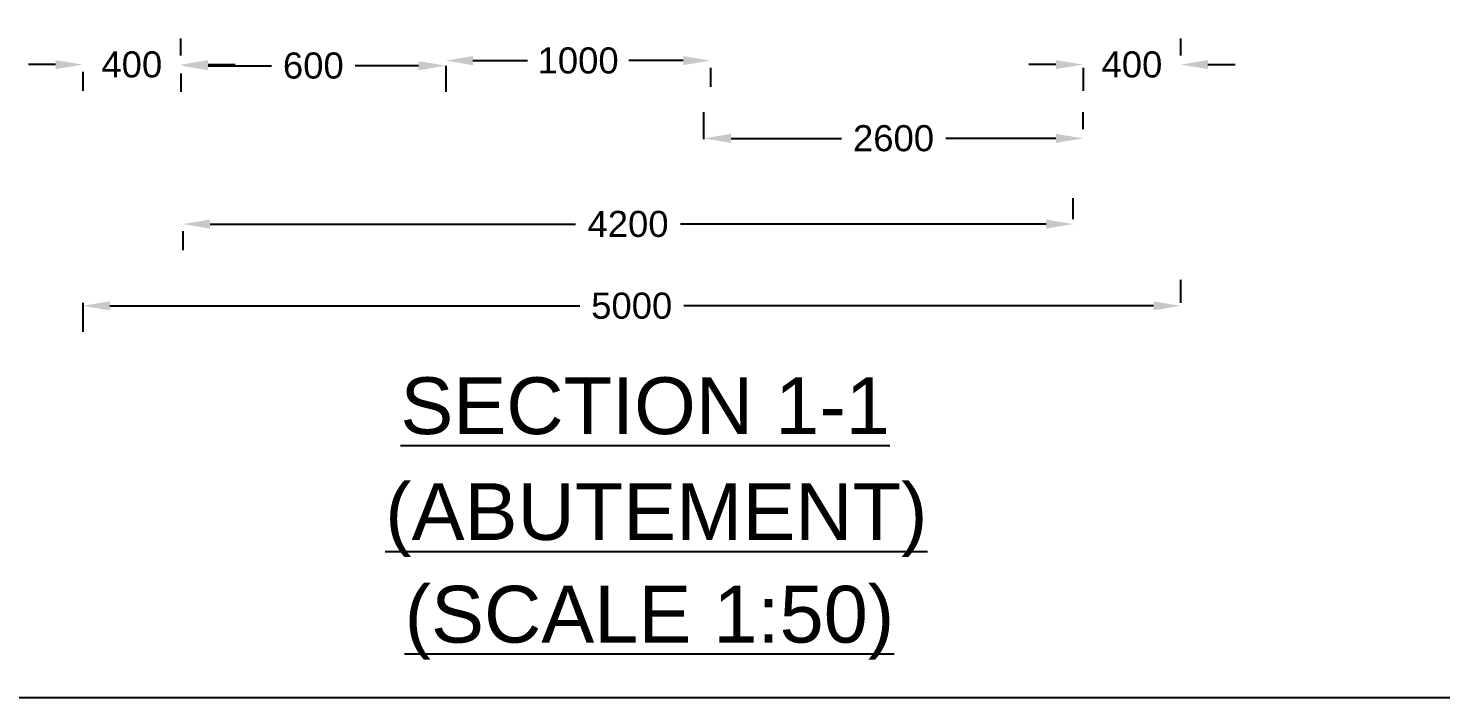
# Model space of a CAD drawing. Header units: inches. Extents: x 0 to 11487, y 0 to 10656.
# Drawn here: x 335.43 to 345.18, y 282.48 to 287.1 of the extents above; entities that cross this region are included whole.
import ezdxf

# ---------------------------------------------------------------- set-up
doc = ezdxf.new("R2010")
doc.units = ezdxf.units.IN
doc.header["$MEASUREMENT"] = 0
doc.layers.add('DIMENSION', color=255, linetype='Continuous')
doc.layers.add('TEXT', color=255, linetype='Continuous')
doc.styles.get("Standard").update_dxf_attribs({"font": 'arial.ttf'})
doc.dimstyles.get("Standard").update_dxf_attribs({"dimtxt": 0.18, "dimasz": 0.1875, "dimexe": 0.18, "dimexo": 0.0625, "dimgap": 0.09, "dimtad": 0, "dimtih": 1, "dimtoh": 1, "dimdec": 4, "dimzin": 0, "dimdsep": 46, "dimtxsty": 'Standard', "dimcen": 0.09, "dimadec": 0, "dimazin": 0, "dimtfac": 1, "dimtdec": 4, "dimtofl": 0, "dimtmove": 0, "dimatfit": 3, "dimfxl": 1, "dimtolj": 1, "dimtzin": 0, "dimarcsym": 0})

# ---------------------------------------------------------------- blocks, each defined once
blk = doc.blocks.new('*D74')
at = {"layer": 'Defpoints', "color": 0, "ltscale": 0.02, "transparency": 16777216}
for p in [(338.3141, 286.9061), (340.1404, 286.8924), (340.1404, 286.8786)]:
    blk.add_point(p, dxfattribs=at)
at = {"layer": 'DIMENSION', "color": 0, "lineweight": -2, "ltscale": 0.02, "transparency": 16777216}
for p, q in [((338.3141, 286.8436), (338.3141, 286.6986)), ((338.5016, 286.8786), (338.8772, 286.8786)), ((339.9529, 286.8786), (339.5772, 286.8786)), ((340.1404, 286.8299), (340.1404, 286.6986))]:
    blk.add_line(p, q, dxfattribs=at)
at = {"layer": 'DIMENSION', "color": 0, "ltscale": 0.02, "transparency": 16777216}
for points in [[(338.5016, 286.9099), (338.5016, 286.8474), (338.3141, 286.8786)], [(339.9529, 286.9099), (339.9529, 286.8474), (340.1404, 286.8786)]]:
    blk.add_solid(points, dxfattribs=at)
at = {"layer": 'DIMENSION', "color": 0, "ltscale": 0.02, "transparency": 16777216, "insert": (339.2272, 286.8786), "char_height": 0.18, "attachment_point": 5}
blk.add_mtext('\\A1;1000', dxfattribs=at)
blk = doc.blocks.new('*D75')
at = {"layer": 'Defpoints', "color": 0, "ltscale": 0.02, "transparency": 16777216}
for p in [(342.7115, 286.8924), (343.3843, 286.8511), (343.3843, 286.8511)]:
    blk.add_point(p, dxfattribs=at)
at = {"layer": 'DIMENSION', "color": 0, "lineweight": -2, "ltscale": 0.02, "transparency": 16777216}
for p, q in [((343.3843, 286.9136), (343.3843, 287.0311)), ((342.524, 286.8511), (342.3365, 286.8511)), ((342.7115, 286.8299), (342.7115, 286.6711)), ((343.5718, 286.8511), (343.7593, 286.8511))]:
    blk.add_line(p, q, dxfattribs=at)
at = {"layer": 'DIMENSION', "color": 0, "ltscale": 0.02, "transparency": 16777216}
for points in [[(342.524, 286.8823), (342.524, 286.8198), (342.7115, 286.8511)], [(343.5718, 286.8823), (343.5718, 286.8198), (343.3843, 286.8511)]]:
    blk.add_solid(points, dxfattribs=at)
at = {"layer": 'DIMENSION', "color": 0, "ltscale": 0.02, "transparency": 16777216, "insert": (343.0479, 286.8511), "char_height": 0.18, "attachment_point": 5}
blk.add_mtext('\\A1;400', dxfattribs=at)
blk = doc.blocks.new('*D76')
at = {"layer": 'Defpoints', "color": 0, "ltscale": 0.02, "transparency": 16777216}
for p in [(335.8096, 286.8648), (336.4867, 286.8511), (336.4867, 286.8511)]:
    blk.add_point(p, dxfattribs=at)
at = {"layer": 'DIMENSION', "color": 0, "lineweight": -2, "ltscale": 0.02, "transparency": 16777216}
for p, q in [((336.4867, 286.9136), (336.4867, 287.0311)), ((335.6221, 286.8511), (335.4346, 286.8511)), ((335.8096, 286.8023), (335.8096, 286.6711)), ((336.6742, 286.8511), (336.8617, 286.8511))]:
    blk.add_line(p, q, dxfattribs=at)
at = {"layer": 'DIMENSION', "color": 0, "ltscale": 0.02, "transparency": 16777216}
for points in [[(335.6221, 286.8823), (335.6221, 286.8198), (335.8096, 286.8511)], [(336.6742, 286.8823), (336.6742, 286.8198), (336.4867, 286.8511)]]:
    blk.add_solid(points, dxfattribs=at)
at = {"layer": 'DIMENSION', "color": 0, "ltscale": 0.02, "transparency": 16777216, "insert": (336.1481, 286.8511), "char_height": 0.18, "attachment_point": 5}
blk.add_mtext('\\A1;400', dxfattribs=at)
blk = doc.blocks.new('*D77')
at = {"layer": 'Defpoints', "color": 0, "ltscale": 0.02, "transparency": 16777216}
for p in [(342.7115, 286.3421), (342.7115, 286.3421), (340.0949, 286.2733)]:
    blk.add_point(p, dxfattribs=at)
at = {"layer": 'DIMENSION', "color": 0, "lineweight": -2, "ltscale": 0.02, "transparency": 16777216}
for p, q in [((340.0949, 286.3358), (340.0949, 286.5221)), ((342.7115, 286.4046), (342.7115, 286.5221)), ((340.2824, 286.3421), (341.0432, 286.3421)), ((342.524, 286.3421), (341.7632, 286.3421))]:
    blk.add_line(p, q, dxfattribs=at)
at = {"layer": 'DIMENSION', "color": 0, "ltscale": 0.02, "transparency": 16777216}
for points in [[(340.2824, 286.3734), (340.2824, 286.3109), (340.0949, 286.3421)], [(342.524, 286.3734), (342.524, 286.3109), (342.7115, 286.3421)]]:
    blk.add_solid(points, dxfattribs=at)
at = {"layer": 'DIMENSION', "color": 0, "ltscale": 0.02, "transparency": 16777216, "insert": (341.4032, 286.3421), "char_height": 0.18, "attachment_point": 5}
blk.add_mtext('\\A1;2600', dxfattribs=at)
blk = doc.blocks.new('*D78')
at = {"layer": 'Defpoints', "color": 0, "ltscale": 0.02, "transparency": 16777216}
for p in [(336.5005, 285.7644), (342.6427, 285.7506), (342.6427, 285.7231)]:
    blk.add_point(p, dxfattribs=at)
at = {"layer": 'DIMENSION', "color": 0, "lineweight": -2, "ltscale": 0.02, "transparency": 16777216}
for p, q in [((342.6427, 285.7856), (342.6427, 285.9306)), ((336.688, 285.7506), (339.2095, 285.7506)), ((342.4552, 285.7506), (339.9337, 285.7506)), ((336.5005, 285.7019), (336.5005, 285.5706))]:
    blk.add_line(p, q, dxfattribs=at)
at = {"layer": 'DIMENSION', "color": 0, "ltscale": 0.02, "transparency": 16777216}
for points in [[(336.688, 285.7819), (336.688, 285.7194), (336.5005, 285.7506)], [(342.4552, 285.7819), (342.4552, 285.7194), (342.6427, 285.7506)]]:
    blk.add_solid(points, dxfattribs=at)
at = {"layer": 'DIMENSION', "color": 0, "ltscale": 0.02, "transparency": 16777216, "insert": (339.5716, 285.7506), "char_height": 0.18, "attachment_point": 5}
blk.add_mtext('\\A1;4200', dxfattribs=at)
blk = doc.blocks.new('*D79')
at = {"layer": 'Defpoints', "color": 0, "ltscale": 0.02, "transparency": 16777216}
for p in [(335.8096, 285.2692), (343.3843, 285.1866), (343.3843, 285.1453)]:
    blk.add_point(p, dxfattribs=at)
at = {"layer": 'DIMENSION', "color": 0, "lineweight": -2, "ltscale": 0.02, "transparency": 16777216}
for p, q in [((343.3843, 285.2078), (343.3843, 285.3666)), ((335.8096, 285.2067), (335.8096, 285.0066)), ((335.9971, 285.1866), (339.2385, 285.1866)), ((343.1968, 285.1866), (339.9554, 285.1866))]:
    blk.add_line(p, q, dxfattribs=at)
at = {"layer": 'DIMENSION', "color": 0, "ltscale": 0.02, "transparency": 16777216}
for points in [[(335.9971, 285.2179), (335.9971, 285.1554), (335.8096, 285.1866)], [(343.1968, 285.2179), (343.1968, 285.1554), (343.3843, 285.1866)]]:
    blk.add_solid(points, dxfattribs=at)
at = {"layer": 'DIMENSION', "color": 0, "ltscale": 0.02, "transparency": 16777216, "insert": (339.5969, 285.1866), "char_height": 0.18, "attachment_point": 5}
blk.add_mtext('\\A1;5000', dxfattribs=at)
blk = doc.blocks.new('*D129')
at = {"layer": 'Defpoints', "color": 0, "ltscale": 0.02, "transparency": 16777216}
for p in [(336.4867, 286.8511), (338.3141, 286.8511), (338.3141, 286.8436)]:
    blk.add_point(p, dxfattribs=at)
at = {"layer": 'DIMENSION', "color": 0, "lineweight": -2, "ltscale": 0.02, "transparency": 16777216}
for p, q in [((336.6742, 286.8436), (337.1113, 286.8436)), ((338.1266, 286.8436), (337.6894, 286.8436)), ((336.4867, 286.7886), (336.4867, 286.6636)), ((338.3141, 286.7886), (338.3141, 286.6636))]:
    blk.add_line(p, q, dxfattribs=at)
at = {"layer": 'DIMENSION', "color": 0, "ltscale": 0.02, "transparency": 16777216}
for points in [[(336.6742, 286.8749), (336.6742, 286.8124), (336.4867, 286.8436)], [(338.1266, 286.8749), (338.1266, 286.8124), (338.3141, 286.8436)]]:
    blk.add_solid(points, dxfattribs=at)
at = {"layer": 'DIMENSION', "color": 0, "ltscale": 0.02, "transparency": 16777216, "insert": (337.4004, 286.8436), "char_height": 0.18, "attachment_point": 5}
blk.add_mtext('\\A1;600', dxfattribs=at)

msp = doc.modelspace()

# ---------------------------------------------------------------- linework, layer by layer
at = {"layer": 'TEXT', "ltscale": 0.02}
msp.add_lwpolyline([(325.59584, 356.84996), (431.69822, 356.84996), (431.69822, 282.48208), (325.59584, 282.48208)], close=True, dxfattribs=at)

# ---------------------------------------------------------------- texts
at = {"layer": 'TEXT'}
for s, p in [('%%USECTION 1-1', (338.00098, 284.30126)), ('%%U(ABUTEMENT)', (337.89627, 283.5707)), ('%%U(SCALE 1:50)', (338.03042, 282.86251))]:
    msp.add_text(s, height=0.3919674, dxfattribs=at).set_placement(p)

# ---------------------------------------------------------------- dimensions: what is measured, and where the dimension line sits
at = {"layer": 'DIMENSION', "ltscale": 0.02}
for base, p1, p2, text, picture, middle in [((336.4867, 286.85109), (335.80956, 286.86484), (336.4867, 286.85109), '400', '*D76', (336.14813, 286.85109)), ((340.14037, 286.8786), (338.31405, 286.90612), (340.14037, 286.89241), '1000', '*D74', (339.22721, 286.8786)), ((343.38428, 286.85109), (342.71152, 286.89237), (343.38428, 286.85109), '400', '*D75', (343.0479, 286.85109)), ((338.31405, 286.84362), (336.4867, 286.85109), (338.31405, 286.85109), '600', '*D129', (337.40037, 286.84362)), ((342.71152, 286.34212), (340.09489, 286.27334), (342.71152, 286.34212), '2600', '*D77', (341.4032, 286.34212)), ((342.64266, 285.75061), (336.50047, 285.76437), (342.64266, 285.7231), '4200', '*D78', (339.57156, 285.75061)), ((343.38428, 285.18662), (335.80956, 285.26915), (343.38428, 285.14534), '5000', '*D79', (339.59692, 285.18662))]:
    dim = msp.add_linear_dim(base=base, p1=p1, p2=p2, text=text, dimstyle='Standard', dxfattribs=at)
    dim.commit()
    dim.dimension.update_dxf_attribs({"geometry": picture, "text_midpoint": middle})

doc.saveas('drawing.dxf')
